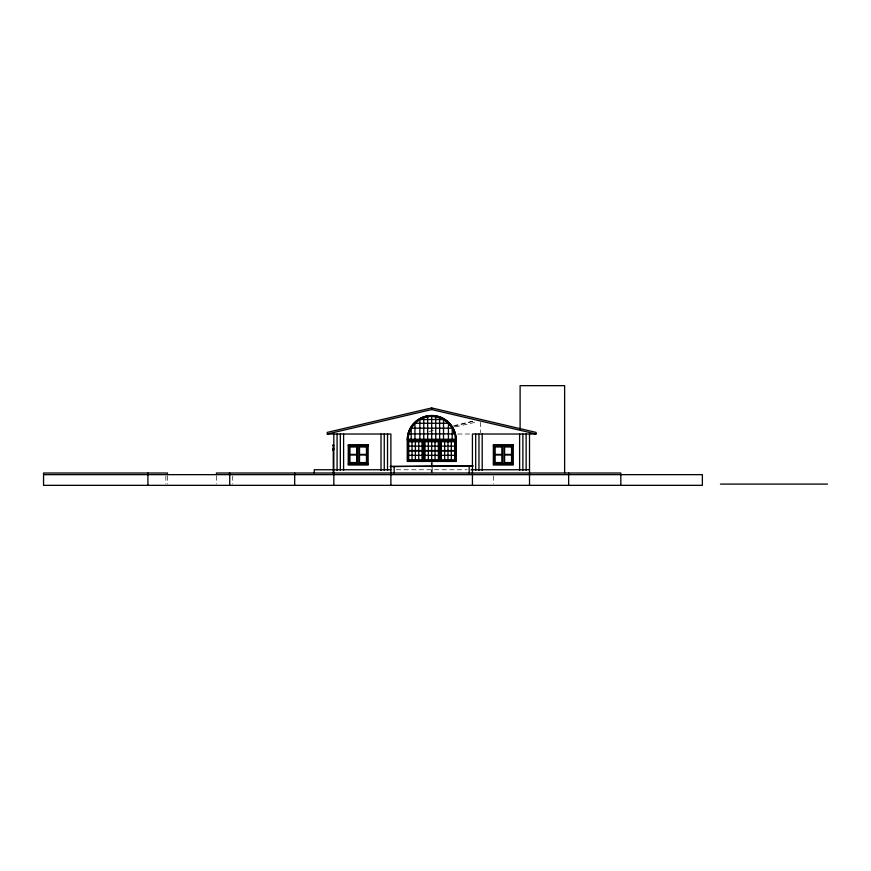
<?xml version="1.0" encoding="UTF-8"?>
<svg xmlns="http://www.w3.org/2000/svg" width="871" height="871" viewBox="0 0 871 871"><rect width="100%" height="100%" fill="white"/><g stroke="black" fill="none" stroke-linecap="round" stroke-linejoin="round"><path stroke-width="0.65" stroke-dasharray="4.36 3.27" d="M453.726 426.42L473.214 421.237M429.044 431.472L434.379 430.22M453.726 425.69L472.67 421.248M455.5 426.899L476.622 421.945M457.645 434.019L469.796 434.019M396.338 469.752L466.998 469.752M493.628 475.98L493.628 484.015M480.585 422.315L480.585 432.713M432.724 462.327L432.724 472.92M432.201 465.364L432.201 471.331M431.668 462.261L431.668 472.615M431.254 462.969L431.254 472.376M232.72 475.98L232.72 484.015M216.411 475.98L216.411 484.015M167.482 475.98L167.482 484.015M165.86 475.98L165.86 484.015"/><path stroke-width="1.31" d="M456.143 461.423L456.164 440.029A24.453 24.453 0 0 0 431.689 415.554A24.453 24.453 0 0 0 407.236 440.029L407.247 461.423L456.175 461.423L456.143 440.029A24.453 24.453 0 0 0 408.064 433.693L407.247 440.029L456.164 440.029M443.524 439.256L443.524 419.517L419.855 419.517C412.996 423.687 408.336 431.178 408.118 439.256L455.261 439.256C455.391 422.065 434.433 410.491 419.855 419.517A23.691 23.691 0 0 0 408.826 433.9L454.553 433.9A23.669 23.669 0 0 0 425.56 417.144M472.43 485.343L472.43 434.019L536.035 434.019L536.035 432.386L431.668 407.922L327.3 432.386L327.3 434.019L390.894 434.019L390.894 485.343M327.3 434.019L431.668 409.555L536.035 434.019M333.822 445.135L332.744 445.114L333.549 445.397L333.549 449.044M348.248 445.745L368.15 445.745M493.345 445.745L513.248 445.745M408.706 446.115L422.076 446.115M425.004 446.115L438.374 446.115M441.303 446.115L454.673 446.115M333.822 449.044L332.744 449.044L333.277 450.677M332.744 449.61L333.822 449.61M408.706 455.337L422.076 455.337M425.004 455.337L438.374 455.337M441.303 455.337L454.673 455.337M348.248 463.938L368.15 463.938M493.345 463.938L513.248 463.938M390.894 469.752L314.257 469.752L314.257 473.018M471.08 469.752L529.514 469.752M334.116 473.149L333.277 473.149L333.277 445.114M43.55 474.651L702.364 474.651L702.364 485.343L43.55 485.343L43.55 473.018L167.482 473.018L167.482 474.651M720.448 484.091L827.45 484.091M620.827 485.343L620.827 473.018L216.411 473.018L216.411 474.651M568.643 473.018L568.643 485.343M564.626 472.746L564.626 385.657L520.107 385.657L520.107 429.196M529.514 434.019L529.514 485.343M526.138 434.019L526.138 470.449M522.872 434.019L522.872 470.449M519.617 434.019L519.617 470.449M482.207 434.019L482.207 470.449M478.963 434.019L478.963 470.449M475.686 434.019L475.686 470.449M469.175 466.497L469.175 473.018M452.191 439.256L452.191 428.184L411.188 428.184L411.188 439.256M451.33 441.695L451.33 450.547M451.33 450.917L451.33 459.768M448.423 439.256L448.423 423.273L414.955 423.273L414.955 439.256M447.988 441.695L447.988 450.547M447.988 450.917L447.988 459.768M444.646 441.695L444.646 450.547M444.646 450.917L444.646 459.768M439.844 440.029L439.844 461.423M439.626 417.895L439.626 439.256M435.729 416.871L435.729 439.256M435.032 441.695L435.032 450.547M435.032 450.917L435.032 459.768M431.668 407.922L431.668 409.555M431.689 416.338L431.689 439.256M431.689 441.695L431.689 450.547M431.689 450.917L431.689 459.768M428.347 441.695L428.347 450.547M428.347 450.917L428.347 459.768M427.65 416.871L427.65 439.256M423.752 417.895L423.752 439.256M423.546 440.029L423.546 461.423M419.855 419.517L419.855 439.256M418.733 441.695L418.733 450.547M418.733 450.917L418.733 459.768M415.391 441.695L415.391 450.547M415.391 450.917L415.391 459.768M412.048 441.695L412.048 450.547M412.048 450.917L412.048 459.768M394.16 466.497L394.16 473.018M387.53 434.019L387.53 470.449M384.253 434.019L384.253 470.449M381.008 434.019L381.008 470.449M343.599 434.019L343.599 470.449M340.343 434.019L340.343 470.449M337.077 434.019L337.077 470.449M333.822 434.019L333.822 485.343M294.681 473.018L294.681 485.343M229.726 473.018L229.726 485.343M229.454 473.018L229.454 474.651M147.918 473.018L147.918 485.343M422.914 440.584L407.868 440.584L407.868 460.683L422.914 460.683L422.914 440.584M439.213 440.584L424.166 440.584L424.166 460.683L439.213 460.683L439.213 440.584M455.511 440.584L440.465 440.584L440.465 460.683L455.511 460.683L455.511 440.584M422.076 441.695L408.706 441.695L408.706 450.547L422.076 450.547L422.076 441.695M438.374 441.695L425.004 441.695L425.004 450.547L438.374 450.547L438.374 441.695M454.673 441.695L441.303 441.695L441.303 450.547L454.673 450.547L454.673 441.695M368.15 444.678L348.248 444.678L348.248 465.005L368.15 465.005L368.15 444.678M513.248 444.678L493.345 444.678L493.345 465.005L513.248 465.005L513.248 444.678M357.426 446.388L349.369 446.388L349.369 463.1L357.426 463.1L357.426 446.388M367.018 446.388L358.961 446.388L358.961 463.1L367.018 463.1L367.018 446.388M502.523 446.388L494.478 446.388L494.478 463.1L502.523 463.1L502.523 446.388M512.115 446.388L504.069 446.388L504.069 463.1L512.115 463.1L512.115 446.388M356.881 446.932L349.913 446.932L349.913 454.412L356.881 454.412L356.881 446.932M366.473 446.932L359.516 446.932L359.516 454.412L366.473 454.412L366.473 446.932M501.979 446.932L495.022 446.932L495.022 454.412L501.979 454.412L501.979 446.932M511.571 446.932L504.614 446.932L504.614 454.412L511.571 454.412L511.571 446.932M422.076 450.917L408.706 450.917L408.706 459.768L422.076 459.768L422.076 450.917M438.374 450.917L425.004 450.917L425.004 459.768L438.374 459.768L438.374 450.917M454.673 450.917L441.303 450.917L441.303 459.768L454.673 459.768L454.673 450.917M356.881 454.956L349.913 454.956L349.913 462.566L356.881 462.566L356.881 454.956M366.473 454.956L359.516 454.956L359.516 462.566L366.473 462.566L366.473 454.956M501.979 454.956L495.022 454.956L495.022 462.566L501.979 462.566L501.979 454.956M511.571 454.956L504.614 454.956L504.614 462.566L511.571 462.566L511.571 454.956M472.975 465.952L390.35 466.497L472.975 465.952"/></g></svg>
